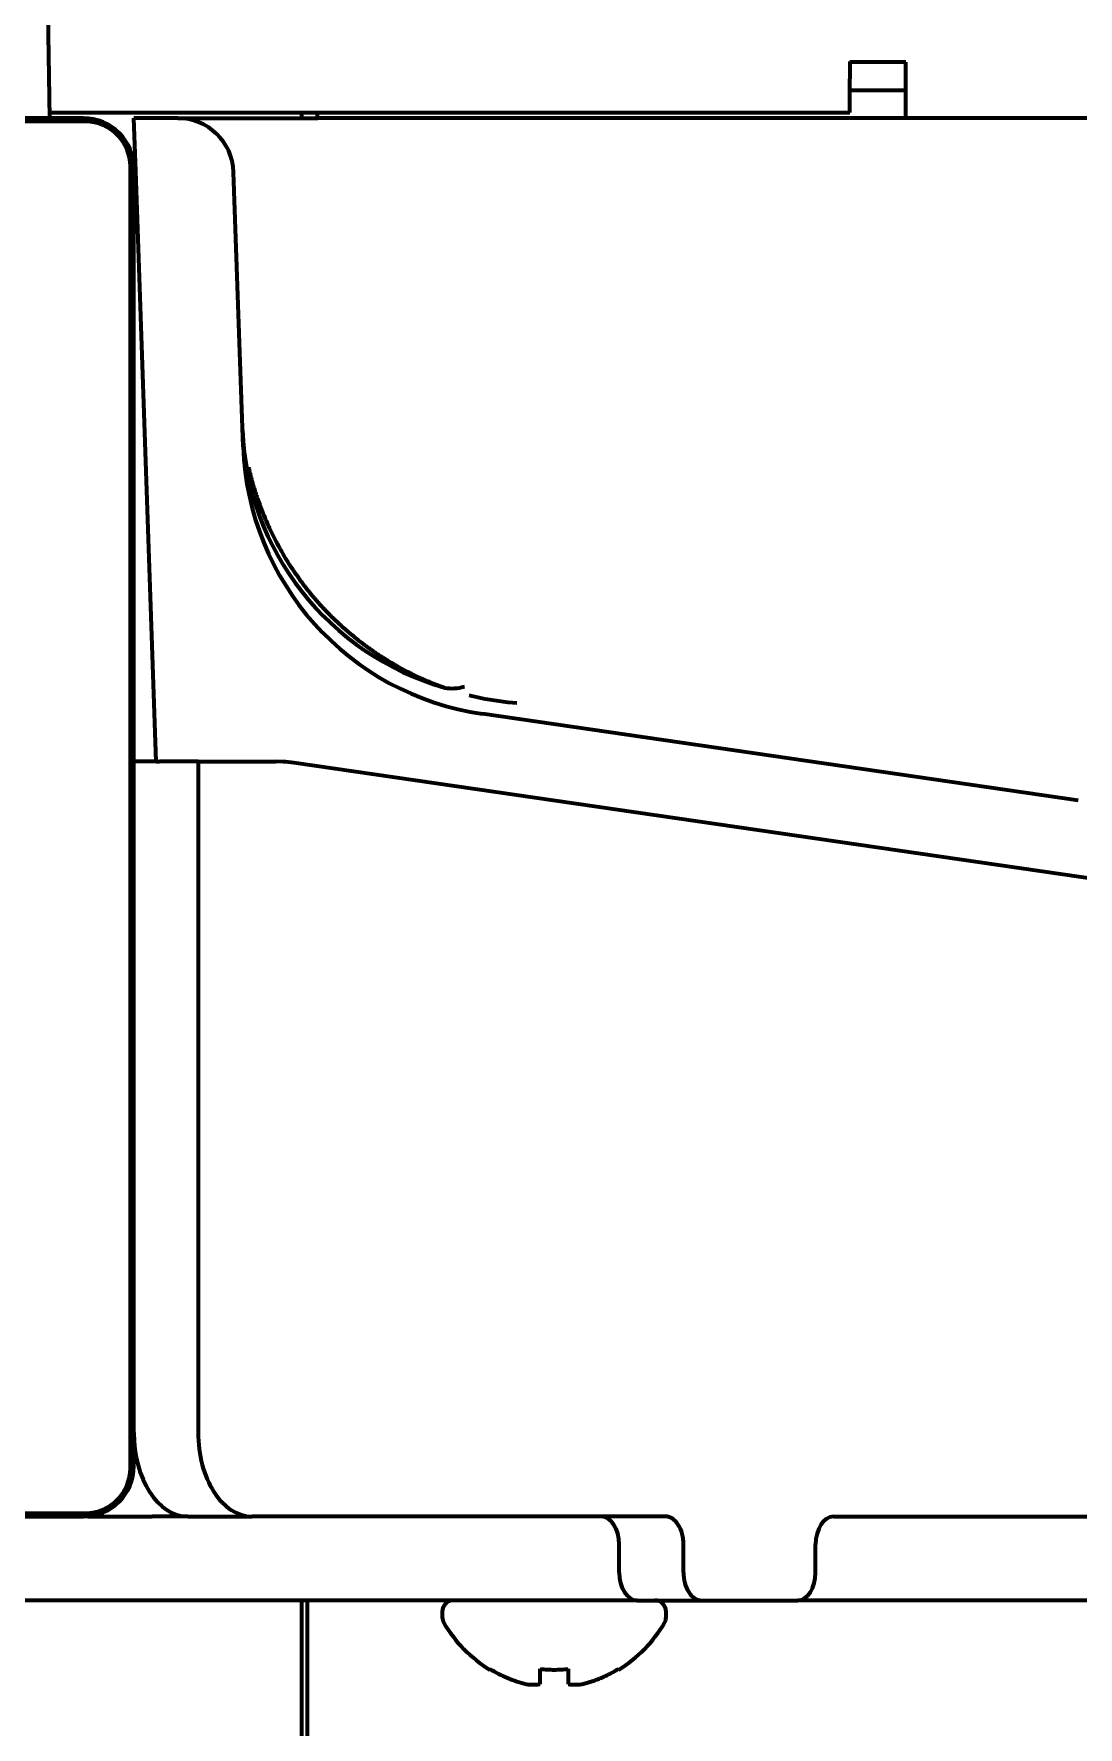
# Model space of a CAD drawing. Header units: inches. Extents: x -3022 to 7311, y 343 to 5680.
# Drawn here: x 2811.3 to 2848.7, y 2197.8 to 2258.3 of the extents above; entities that cross this region are included whole.
import ezdxf

# ---------------------------------------------------------------- set-up
doc = ezdxf.new("R2010")
doc.units = ezdxf.units.IN

msp = doc.modelspace()

# ---------------------------------------------------------------- linework, layer by layer
at = {"linetype": 'Continuous', "lineweight": 70}
for p, q in [((2811.918, 2255.292), (2811.769, 2263.809)), ((2840.518, 2257.316), (2840.518, 2256.692)), ((2842.518, 2257.292), (2840.518, 2257.292)), ((2842.518, 2255.292), (2842.518, 2257.292)), ((2840.518, 2255.492), (2840.518, 2256.692)), ((2840.518, 2256.292), (2842.518, 2256.292)), ((2811.914, 2255.492), (2838.518, 2255.492)), ((2820.918, 2255.506), (2820.918, 2255.316)), ((2821.468, 2255.492), (2821.468, 2255.292)), ((2838.518, 2255.492), (2840.518, 2255.492)), ((2813.193, 2255.167), (2766.643, 2255.167)), ((2813.118, 2255.292), (2766.718, 2255.292)), ((2814.984, 2253.396), (2814.918, 2255.292)), ((2816.186, 2255.292), (2814.918, 2255.292)), ((2816.487, 2255.292), (2816.186, 2255.292)), ((2816.487, 2255.292), (2821.484, 2255.292)), ((2821.484, 2255.292), (2821.496, 2255.292)), ((2824.468, 2255.292), (2821.496, 2255.292)), ((2842.518, 2255.292), (2824.468, 2255.292)), ((3577.318, 2255.292), (2842.518, 2255.292)), ((2814.793, 2207.017), (2814.793, 2253.567)), ((2814.918, 2207.092), (2814.918, 2253.492)), ((2815.721, 2232.292), (2814.984, 2253.396)), ((2818.828, 2243.537), (2818.485, 2253.362)), ((2848.682, 2230.899), (2827.386, 2233.99)), ((2815.721, 2232.292), (2814.918, 2232.292)), ((2815.721, 2232.292), (2815.834, 2232.292)), ((2817.216, 2232.292), (2815.834, 2232.292)), ((2817.216, 2232.292), (2819.994, 2232.292)), ((2817.216, 2232.292), (2817.216, 2208.292)), ((2820.241, 2232.279), (2819.994, 2232.292)), ((2853.951, 2227.4), (2820.638, 2232.24)), ((2766.643, 2205.417), (2813.193, 2205.417)), ((2766.718, 2205.292), (2813.118, 2205.292)), ((2813.279, 2205.292), (2813.118, 2205.292)), ((2813.279, 2205.292), (2815.577, 2205.292)), ((2816.847, 2205.292), (2815.577, 2205.292)), ((2816.846, 2205.292), (2819.144, 2205.292)), ((2833.929, 2205.292), (2819.144, 2205.292)), ((2839.938, 2205.292), (2859.221, 2205.292)), ((2832.273, 2203.292), (2832.273, 2204.292)), ((2834.571, 2203.292), (2834.571, 2204.292)), ((2839.295, 2203.292), (2839.295, 2204.292)), ((2813.279, 2202.292), (2801.918, 2202.292)), ((2815.577, 2202.292), (2813.279, 2202.292)), ((2832.917, 2202.292), (2815.577, 2202.292)), ((2820.918, 2202.296), (2820.918, 2124.742)), ((2821.118, 2202.292), (2821.118, 2171.992)), ((2832.916, 2202.292), (2835.214, 2202.292)), ((2835.214, 2202.292), (2838.652, 2202.292)), ((2858.208, 2202.292), (2838.652, 2202.292)), ((2825.948, 2201.892), (2825.948, 2201.692)), ((2833.948, 2201.692), (2833.948, 2201.892)), ((2827.648, 2199.814), (2827.648, 2199.847)), ((2832.248, 2199.847), (2832.248, 2199.814))]:
    msp.add_line(p, q, dxfattribs=at)
for centre, radius, start, end in [((2813.118, 2253.492), 1.8, 0, 90), ((2813.193, 2253.567), 1.6, 0, 90), ((2816.487, 2253.292), 2, 2, 90), ((2828.822, 2243.886), 10, 182, 261.74056), ((2813.118, 2207.092), 1.8, 270, 0), ((2813.193, 2207.017), 1.6, 270, 0), ((2826.348, 2201.892), 0.4, 90, 180), ((2833.548, 2201.892), 0.4, 0, 90), ((2826.348, 2201.692), 0.4, 180, 210.30118), ((2830.146, 2203.912), 4.8, 210.30118, 238.62729), ((2829.749, 2203.912), 4.8, 301.37271, 329.69882), ((2833.548, 2201.692), 0.4, 329.69882, 0)]:
    msp.add_arc(centre, radius, start, end, dxfattribs=at)
for centre, major_axis, ratio, start_param, end_param in [((2828.801, 2244.495), (9.994, 0.349), 0.995344, 3.141593, 4.398124), ((2826.87, 2237.797), (1.064, 2.805), 0.664407, 3.264548, 3.598457), ((2820.015, 2221.85), (0, 10.435), 0.642788, 6.190075, 6.249484), ((2816.846, 2208.292), (0, -3), 0.642788, 4.712389, 6.283185), ((2819.144, 2208.292), (0, 3), 0.642788, 1.570796, 3.141593), ((2831.63, 2204.292), (0, 1), 0.642788, 4.712389, 6.283185), ((2833.929, 2204.292), (0, -1), 0.642788, 1.570796, 3.141593), ((2839.938, 2204.292), (0, -1), 0.642788, 3.141593, 4.712389), ((2832.916, 2203.292), (0, -1), 0.642788, 4.712389, 6.283185), ((2835.214, 2203.292), (0, 1), 0.642788, 1.570796, 3.141593), ((2838.652, 2203.292), (0, 1), 0.642788, 3.141593, 4.712389)]:
    msp.add_ellipse(centre, major_axis=major_axis, ratio=ratio, start_param=start_param, end_param=end_param, dxfattribs=at)
for points, knots in [([(2819.026, 2242.808), (2819.026, 2242.805), (2819.031, 2242.785), (2819.039, 2242.748), (2819.051, 2242.697), (2819.063, 2242.646), (2819.075, 2242.595), (2819.088, 2242.543), (2819.101, 2242.492), (2819.114, 2242.44), (2819.128, 2242.388), (2819.142, 2242.336), (2819.156, 2242.284), (2819.17, 2242.232), (2819.185, 2242.179), (2819.201, 2242.127), (2819.216, 2242.074), (2819.232, 2242.021), (2819.248, 2241.969), (2819.265, 2241.916), (2819.282, 2241.863), (2819.299, 2241.809), (2819.317, 2241.756), (2819.334, 2241.703), (2819.403, 2241.504), (2819.537, 2241.144), (2819.764, 2240.617), (2820.044, 2240.057), (2820.383, 2239.47), (2820.723, 2238.959), (2821.047, 2238.525), (2821.336, 2238.169), (2821.652, 2237.812), (2821.994, 2237.458), (2822.363, 2237.109), (2822.76, 2236.768), (2823.074, 2236.524), (2823.29, 2236.366), (2823.398, 2236.289), (2823.506, 2236.214), (2823.614, 2236.141), (2823.721, 2236.07), (2823.828, 2236.002), (2823.935, 2235.935), (2824.041, 2235.87), (2824.147, 2235.807), (2824.252, 2235.746), (2824.357, 2235.686), (2824.461, 2235.629), (2824.565, 2235.573), (2824.669, 2235.519), (2824.771, 2235.467), (2824.873, 2235.416), (2824.975, 2235.367), (2825.076, 2235.32), (2825.176, 2235.274), (2825.275, 2235.229), (2825.374, 2235.187), (2825.472, 2235.145), (2825.569, 2235.105), (2825.665, 2235.067), (2825.76, 2235.03), (2825.855, 2234.994), (2825.949, 2234.96), (2826.011, 2234.938), (2826.042, 2234.927)], [0, 0, 0, 0, 0.000736, 0.005138, 0.00956, 0.014, 0.018459, 0.022937, 0.027435, 0.031952, 0.036488, 0.041043, 0.045618, 0.050212, 0.054825, 0.059458, 0.06411, 0.068781, 0.073472, 0.078182, 0.082912, 0.087661, 0.09243, 0.097217, 0.102024, 0.146282, 0.195552, 0.249824, 0.309058, 0.3732, 0.412611, 0.453859, 0.496927, 0.541816, 0.588522, 0.637036, 0.687343, 0.699953, 0.712455, 0.724849, 0.737136, 0.749317, 0.76139, 0.773357, 0.785217, 0.796971, 0.808619, 0.820161, 0.831598, 0.842928, 0.854152, 0.865268, 0.876278, 0.88718, 0.897974, 0.90866, 0.919238, 0.929709, 0.940072, 0.950327, 0.960475, 0.970516, 0.98045, 0.990278, 1, 1, 1, 1]), ([(2826.906, 2234.664), (2827.043, 2234.629), (2827.181, 2234.597), (2827.748, 2234.476), (2828.181, 2234.414), (2828.614, 2234.381)], [0, 0, 0, 0, 0.242872, 0.242872, 1, 1, 1, 1]), ([(2827.648, 2199.847), (2827.85, 2199.722), (2828.06, 2199.614), (2828.385, 2199.477), (2828.495, 2199.435), (2828.719, 2199.359), (2828.832, 2199.325), (2828.948, 2199.296)], [0, 0, 0, 0, 0.5, 0.5, 0.75, 0.75, 1, 1, 1, 1]), ([(2830.448, 2199.847), (2830.448, 2199.722), (2830.448, 2199.614), (2830.448, 2199.477), (2830.448, 2199.435), (2830.448, 2199.359), (2830.448, 2199.325), (2830.448, 2199.296)], [0, 0, 0, 0, 0.5, 0.5, 0.75, 0.75, 1, 1, 1, 1])]:
    msp.add_open_spline(points, degree=3, knots=knots, dxfattribs=at)
for points in [[(2829.448, 2199.296), (2829.448, 2199.31), (2829.448, 2199.34), (2829.448, 2199.39), (2829.448, 2199.447), (2829.448, 2199.508), (2829.448, 2199.574), (2829.448, 2199.649), (2829.448, 2199.736), (2829.448, 2199.808), (2829.448, 2199.847)], [(2829.448, 2199.847), (2829.614, 2199.825), (2829.948, 2199.803), (2830.281, 2199.825), (2830.448, 2199.847)], [(2830.948, 2199.296), (2831.002, 2199.31), (2831.11, 2199.34), (2831.271, 2199.39), (2831.43, 2199.447), (2831.586, 2199.508), (2831.738, 2199.574), (2831.894, 2199.649), (2832.06, 2199.736), (2832.184, 2199.808), (2832.248, 2199.847)], [(2828.948, 2199.296), (2828.971, 2199.293), (2829.019, 2199.288), (2829.09, 2199.283), (2829.162, 2199.28), (2829.233, 2199.28), (2829.304, 2199.282), (2829.376, 2199.288), (2829.424, 2199.293), (2829.448, 2199.296)], [(2830.448, 2199.296), (2830.474, 2199.293), (2830.525, 2199.287), (2830.599, 2199.282), (2830.67, 2199.28), (2830.74, 2199.28), (2830.81, 2199.283), (2830.878, 2199.288), (2830.925, 2199.293), (2830.948, 2199.296)]]:
    msp.add_open_spline(points, degree=3, dxfattribs=at)

doc.saveas('drawing.dxf')
